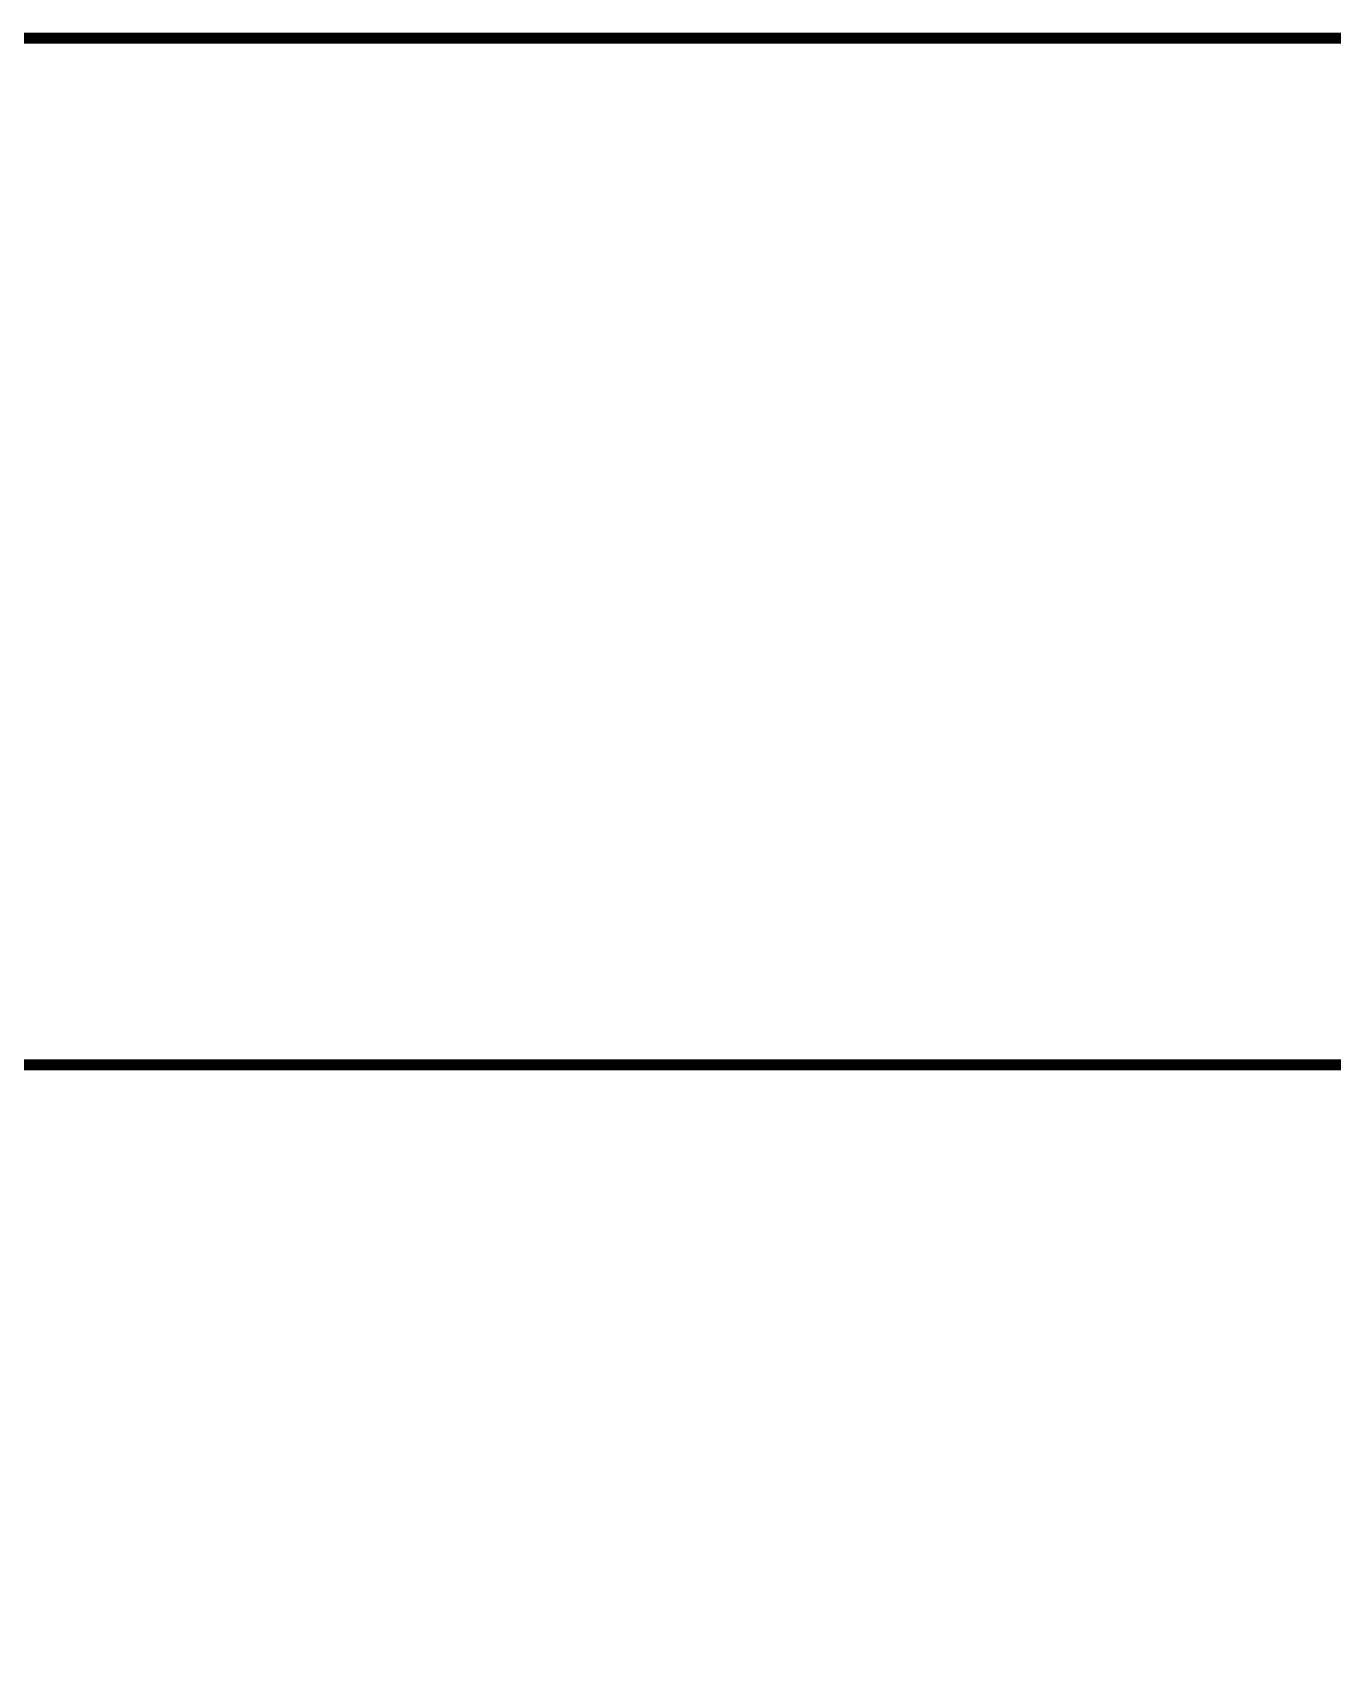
# Model space of a CAD drawing. Header units: inches. Extents: x -524 to 1067, y -71 to 1110.
# Drawn here: x 846.2 to 956.4, y 608.4 to 747.3 of the extents above; entities that cross this region are included whole.
import ezdxf

# ---------------------------------------------------------------- set-up
doc = ezdxf.new("R2010")
doc.units = ezdxf.units.IN
doc.header["$MEASUREMENT"] = 0
doc.layers.add('P', color=7, linetype='Continuous')

msp = doc.modelspace()

# ---------------------------------------------------------------- linework, layer by layer
at = {"layer": 'P', "const_width": 0.927058823529412}
for points in [[(322.0245613318464, -70.81108698948174), (322.0245613318464, 746.8657448771235), (1045.838512235043, 746.8657448771235), (1045.838512235043, -42.29125373334466)], [(1045.838512235043, 659.6966666001433), (322.0245613318464, 659.6966666001433)]]:
    msp.add_lwpolyline(points, dxfattribs=at)

doc.saveas('drawing.dxf')
